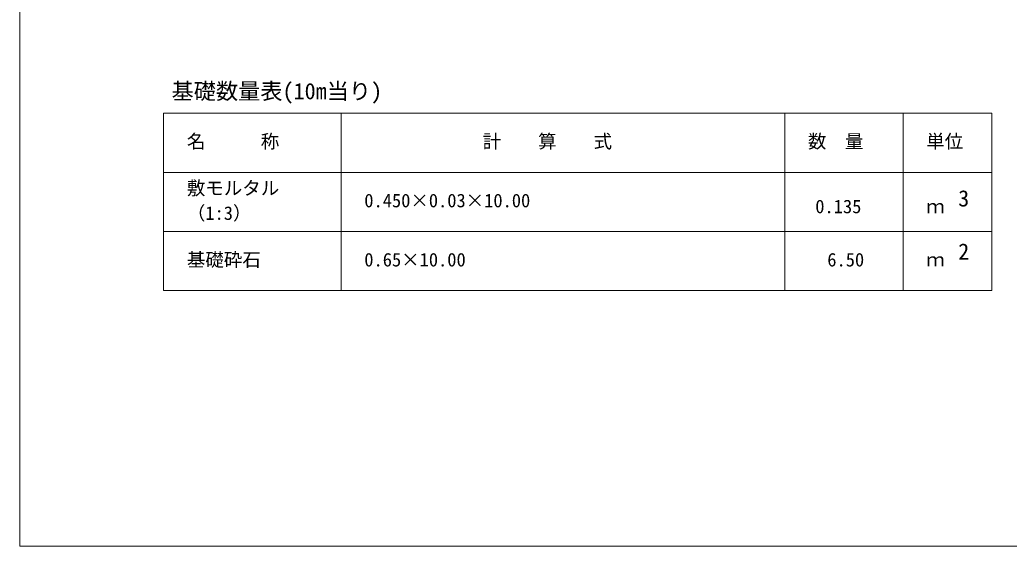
# Model space of a CAD drawing. Units: millimetres, scale not verified. Extents: x -247732 to 40887, y 610 to 29090.
# Drawn here: x 1157 to 14539, y 610 to 7728 of the extents above; entities that cross this region are included whole.
import ezdxf
from ezdxf.enums import TextEntityAlignment as Align

# ---------------------------------------------------------------- set-up
doc = ezdxf.new("R2010")
doc.units = ezdxf.units.MM
doc.header["$LTSCALE"] = 50
doc.layers.add('D-MTR-FRAM（材料表図枠）', color=2, linetype='Continuous', lineweight=18)
doc.layers.add('D-TTL(外枠）', color=2, linetype='Continuous', lineweight=18)
doc.layers.add('D-MTR-TXT(文字列）', color=7, linetype='Continuous')
doc.layers.add('D-MTR（材料表タイトル）', color=7, linetype='Continuous')
doc.styles.add('ＭＳ ゴシック', font='')
doc.styles.get('ＭＳ ゴシック').set_extended_font_data('MS Gothic')

msp = doc.modelspace()

# ---------------------------------------------------------------- linework, layer by layer
at = {"layer": 'D-MTR-FRAM（材料表図枠）'}
for p, q in [((3102.83, 6465.55), (14302.83, 6465.55)), ((3102.83, 4065.55), (3102.83, 6465.55)), ((5502.83, 4065.55), (5502.83, 6465.55)), ((11502.83, 4065.55), (11502.83, 6465.55)), ((13102.83, 4065.55), (13102.83, 6465.55)), ((13102.83, 4065.55), (13102.83, 6465.55)), ((14302.83, 4065.55), (14302.83, 6465.55)), ((3102.83, 5665.55), (14302.83, 5665.55)), ((3102.83, 5665.55), (14302.83, 5665.55)), ((3102.83, 4865.55), (14302.83, 4865.55)), ((3102.83, 4065.55), (14302.83, 4065.55))]:
    msp.add_line(p, q, dxfattribs=at)
at = {"layer": 'D-TTL(外枠）'}
for q in [(1157.16, 29090.19), (40887.16, 610.19)]:
    msp.add_line((1157.16, 610.19), q, dxfattribs=at)

# ---------------------------------------------------------------- texts
at = {"layer": 'D-MTR-TXT(文字列）', "style": 'ＭＳ ゴシック'}
for s, height, p in [('名\u3000\u3000\u3000称', 183.3, (3416.64, 5937.79)), ('計\u3000\u3000算\u3000\u3000式', 183.3, (7417.27, 5937.79)), ('数\u3000量', 183.3, (11816.64, 5937.79)), ('単位', 183.3, (13416.64, 5937.79)), ('敷モルタル', 183.3, (3416.64, 5305.82)), ('0.450×0.03×10.00', 183.3, (5816.64, 5137.79)), ('3', 219.9, (13848.81, 5138.16)), ('（1:3）', 183.3, (3416.64, 4968.03)), ('0.135', 183.3, (11916.26, 5057.79)), ('ｍ', 183.3, (13416.64, 5057.79)), ('2', 219.9, (13848.81, 4418.16)), ('基礎砕石', 183.3, (3416.64, 4337.79)), ('0.65×10.00', 183.3, (5816.64, 4337.79)), ('6.50', 183.3, (12078.69, 4337.79)), ('ｍ', 183.3, (13416.64, 4337.79))]:
    msp.add_text(s, height=height, dxfattribs=at).set_placement(p, align=Align.BOTTOM_LEFT)
at = {"layer": 'D-MTR（材料表タイトル）', "style": 'ＭＳ ゴシック'}
msp.add_text('基礎数量表(10m当り)', height=219.9, dxfattribs=at).set_placement((3210.21, 6587.56), align=Align.BOTTOM_LEFT)

doc.saveas('drawing.dxf')
